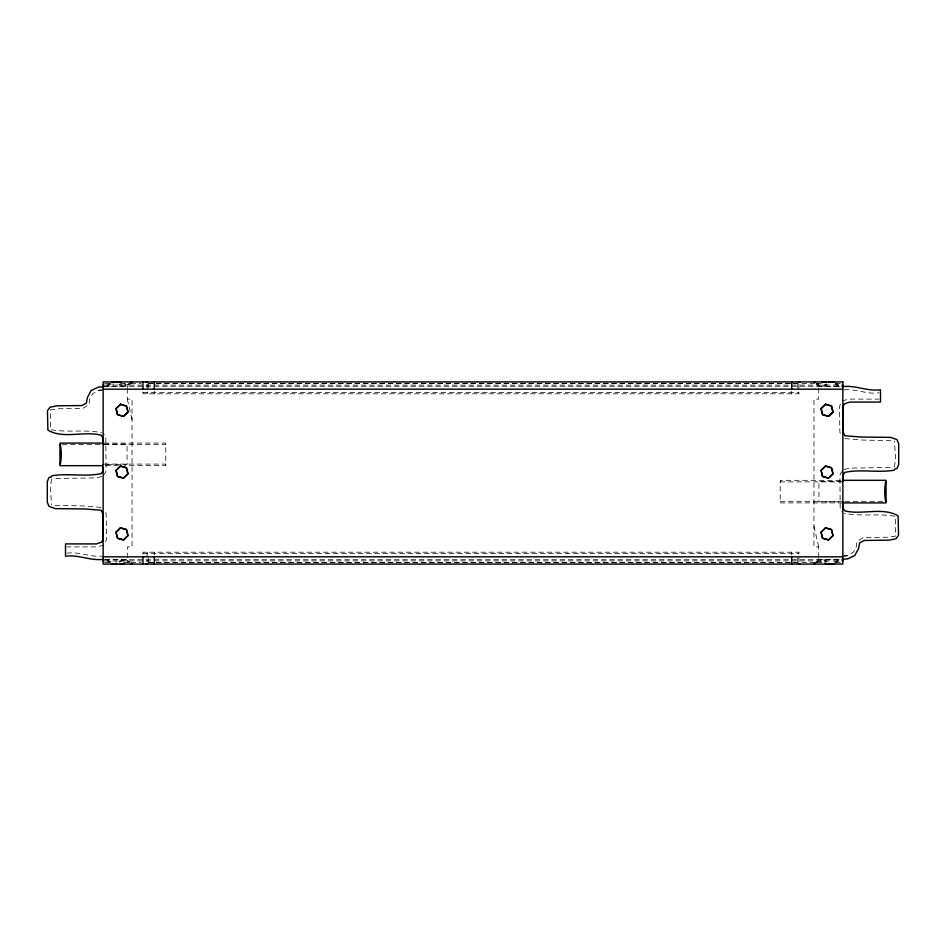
<?xml version="1.0" encoding="UTF-8"?>
<svg xmlns="http://www.w3.org/2000/svg" width="946" height="946" viewBox="0 0 946 946"><rect width="100%" height="100%" fill="white"/><g stroke="black" fill="none" stroke-linecap="round" stroke-linejoin="round"><path stroke-width="0.71" stroke-dasharray="4.73 3.55" d="M51.545 478.972L50.457 487.639L51.533 504.892M894.455 467.028L895.543 458.361L894.467 441.108M112.893 385.093L113.142 383.508M127.84 562.492L128.1 560.907M817.9 385.093L818.16 383.508M105.503 541.857L106.543 539.622L106.129 513.702L105.16 511.289M840.497 404.143L839.457 406.378L839.871 432.298L840.84 434.711M103.622 474.963L105.775 471.924L106.047 467.158L105.81 437.099L103.634 433.883M842.378 471.037L840.225 474.076L839.953 478.842L840.19 508.901L842.366 512.117M147.091 393.11L147.966 391.999M798.034 554.001L798.909 552.89M107.099 385.093L110.8 382.953M111.462 383.934L106.78 386.275M131.801 383.106L125.676 386.275M118.829 561.392L122.353 559.725M827.171 384.608L823.647 386.275M814.199 562.894L820.324 559.725M834.538 562.066L839.22 559.725M835.2 563.047L838.901 560.907M102.736 389.835L98.94 390.237L92.578 393.867L89.704 399.117L89.066 404.439L82.586 408.53L57.671 408.755L50.457 409.878L50.457 429.59C67.284 432.83 84.738 429.259 101.624 432.677M101.766 476.346L97.237 477.848L52.716 478.593M844.234 469.654L848.763 468.152L893.284 467.407M103.93 545.215L96.267 546.906L66.87 546.894M842.07 400.785L849.733 399.094L879.13 399.106M843.264 556.165L847.06 555.763L853.422 552.133L856.296 546.883L856.934 541.561L863.414 537.47L888.329 537.245L895.543 536.122L895.543 516.41C878.716 513.17 861.262 516.741 844.376 513.323M98.94 390.237L101.849 390.201M148.534 383.201L154.813 383.201M156.291 383.201L791.696 383.201M793.138 383.201L797.466 383.201M104.592 383.485L110.446 383.485M120.426 383.508L129.448 383.485M130.915 383.485L141.143 383.485M148.451 383.485L154.813 383.508M156.291 383.485L790.217 383.508M793.138 383.508L800.47 383.485M801.936 383.485L815.085 383.485M816.552 383.485L821.081 383.508M835.555 383.485L841.408 383.485M104.592 385.093L790.217 385.093M791.696 385.093L841.408 385.093M104.592 386.275L790.217 386.275M791.696 386.275L841.408 386.275M102.736 386.678L128.136 386.678M817.864 386.678L841.041 386.678M844.376 389.835C856.355 388.841 867.127 394.612 879.13 392.779M142.988 392.59L798.909 392.59M127.296 388.617L127.296 399.106L132.05 399.106L132.05 546.894L127.296 546.894L127.296 559.323M104.048 443.095L165.786 443.095L165.786 465.68L124.636 465.68M104.639 444.088L127.06 444.088L127.06 464.687L104.639 464.687M62.2 444.679L101.127 444.679M104.048 444.679L165.786 444.679M104.048 464.096L165.786 464.096M105.526 465.68L118.747 465.68M840.486 480.32L780.214 480.32L780.214 502.905L841.952 502.905M841.361 481.313L818.94 481.313L818.94 501.912L841.361 501.912M780.214 481.904L841.952 481.904M780.214 501.321L841.952 501.321M844.884 501.321L883.801 501.321M818.704 557.383L818.704 546.894L813.95 546.894L813.95 399.106L818.704 399.106L818.704 386.678M66.87 553.221C78.873 551.388 89.645 557.159 101.624 556.165M142.988 553.41L798.909 553.41M104.959 559.323L128.136 559.323M817.864 559.323L843.264 559.323M104.592 559.725L790.217 559.725M791.696 559.725L841.408 559.725M104.592 560.907L790.217 560.907M791.696 560.907L841.408 560.907M104.592 562.515L110.446 562.515M123.465 562.492L129.448 562.515M130.915 562.515L141.143 562.515M148.451 562.515L154.813 562.515M156.291 562.492L790.217 562.492M793.138 562.492L800.47 562.515M801.936 562.515L815.085 562.515M816.552 562.515L825.574 562.492M835.555 562.515L841.408 562.515M148.534 562.799L154.813 562.799M156.291 562.799L791.696 562.799M793.138 562.799L797.466 562.799M844.884 438.589L861.522 440.008L893.284 440.777M101.116 507.411L84.478 505.992L52.716 505.223M839.22 386.275L834.538 383.934M820.324 386.275L814.199 383.106M823.647 559.725L827.171 561.392M122.353 386.275L118.829 384.608M125.676 559.725L131.801 562.894M106.78 559.725L111.462 562.066M835.2 382.953L838.901 385.093M107.099 560.907L110.8 563.047M798.034 391.999L798.909 393.11M147.091 552.89L147.966 554.001M813.95 526.248L818.704 546.894M127.296 399.106L132.05 419.752M820.939 560.907L821.187 562.492M124.813 383.508L125.061 385.093M115.92 560.907L116.169 562.492M818.704 558.589L818.704 559.323M798.909 384.301L798.909 393.796L142.988 393.796L142.988 391.147M798.909 561.699L798.909 552.204L142.988 552.204L142.988 554.853M797.715 384.301L797.715 388.097M797.715 557.904L797.715 561.699M791.696 391.147L791.696 393.796M791.696 552.204L791.696 554.853M154.304 391.147L154.304 393.796M154.304 552.204L154.304 554.853M148.286 384.301L148.286 388.097M148.286 557.904L148.286 561.699M147.091 384.301L147.091 393.796M147.091 552.204L147.091 561.699M127.296 386.678L127.296 387.411M129.803 383.225A17.063 12.062 90 0 1 119.444 384.052M119.444 561.948A17.063 12.062 -90 0 1 129.803 562.775M826.556 384.052A17.063 12.062 -90 0 1 816.197 383.225M816.197 562.775A17.063 12.062 90 0 1 826.556 561.948M847.06 555.763L844.151 555.799L847.06 555.763"/><path stroke-width="1.42" d="M102.878 444.088L102.96 437.75L101.127 435.16C84.017 430.773 63.146 439.287 47.891 430.123L47.454 410.718L50.032 407.253L56.713 405.834L81.805 405.55L86.393 403.126L87.328 397.758L91.123 390.521L98.289 387.139L103.587 386.678M843.123 501.912L843.04 508.25L844.873 510.84C861.983 515.227 882.855 506.713 898.109 515.877L898.546 535.282L895.968 538.747L889.287 540.166L864.195 540.45L859.607 542.874L858.672 548.242L854.877 555.479L847.711 558.861L842.413 559.323M59.953 444.679L59.953 464.096M886.047 501.321L886.047 481.904M145.909 564.076L147.588 563.378M798.412 382.622L800.091 381.924M116.642 382.551L118.971 381.924L121.313 382.551M124.34 563.449L122.01 564.076L119.669 563.449M821.66 382.551L823.99 381.924L826.331 382.551M829.358 563.449L827.029 564.076L824.687 563.449M130.926 382.243L132.109 381.924M813.891 564.076L815.074 563.757M103.138 385.093L103.776 385.093M842.224 385.093L842.862 385.093M103.138 386.275L103.776 386.275M842.224 386.275L842.862 386.275M842.413 386.678C855.444 384.927 867.447 391.609 880.49 389.799L880.49 402.085L849.579 402.074L844.317 403.918L842.791 407.525L842.791 431.613L844.873 435.787L861.333 437.052L890.706 437.383L897.009 439.63L898.7 443.745L898.7 464.391L897.009 468.53L895.034 468.897L894.029 470.221C877.805 473.012 860.813 468.897 844.873 472.385L843.04 474.975L843.123 481.313M103.138 389.184L842.862 389.184M103.315 443.095L59.953 443.095C61.703 449.657 61.703 459.117 59.953 465.68L103.315 465.68M842.685 480.32L886.047 480.32C884.309 486.883 884.309 496.343 886.047 502.905L842.685 502.905M103.138 556.816L842.862 556.816M103.587 559.323C90.556 561.073 78.553 554.391 65.511 556.201L65.511 543.915L96.421 543.926L101.683 542.082L103.209 538.475L103.209 514.388L101.127 510.213L84.667 508.948L55.294 508.617L48.991 506.37L47.3 502.255L47.3 481.609L48.991 477.47L50.966 477.103L51.971 475.779C68.195 472.988 85.187 477.103 101.127 473.615L102.96 471.025L102.878 464.687M103.138 559.725L103.776 559.725M842.224 559.725L842.862 559.725M103.138 560.907L103.776 560.907M842.224 560.907L842.862 560.907M813.891 381.924L815.074 382.243M130.926 563.757L132.109 564.076M798.412 563.378L800.091 564.076M145.909 381.924L147.588 382.622M791.696 381.924L791.696 389.184M791.696 556.816L791.696 564.076M154.304 381.924L154.304 389.184M154.304 556.816L154.304 564.076M142.988 381.924L142.988 389.184M142.988 556.816L142.988 564.076M112.03 382.243A14.746 10.43 90 0 1 117.091 382.243M117.091 563.757A14.746 10.43 -90 0 1 112.03 563.757M828.909 382.243A14.746 10.43 -90 0 1 833.97 382.243M833.97 563.757A14.746 10.43 90 0 1 828.909 563.757M120.497 404.19L115.92 408.577L117.434 414.726L123.524 416.488L128.1 412.101L126.575 405.952L120.497 404.19M120.556 404.439L116.169 408.648L117.623 414.549L123.465 416.24L127.84 412.03L126.386 406.13L120.556 404.439M120.497 465.964L115.92 470.351L117.434 476.512L123.524 478.274L128.1 473.875L126.575 467.726L120.497 465.964M120.556 466.212L116.169 470.422L117.623 476.323L123.465 478.014L127.84 473.804L126.386 467.903L120.556 466.212M120.497 527.738L115.92 532.137L117.434 538.286L123.524 540.048L128.1 535.661L126.575 529.5L120.497 527.738M120.556 527.998L116.169 532.208L117.623 538.108L123.465 539.799L127.84 535.59L126.386 529.689L120.556 527.998M825.503 404.19L820.939 408.577L822.452 414.726L828.542 416.488L833.107 412.101L831.593 405.952L825.503 404.19M825.574 404.439L821.187 408.648L822.642 414.549L828.483 416.24L832.858 412.03L831.404 406.13L825.574 404.439M825.503 465.964L820.939 470.351L822.452 476.512L828.542 478.274L833.107 473.875L831.593 467.726L825.503 465.964M825.574 466.212L821.187 470.422L822.642 476.323L828.483 478.014L832.858 473.804L831.404 467.903L825.574 466.212M825.503 527.738L820.939 532.137L822.452 538.286L828.542 540.048L833.107 535.661L831.593 529.5L825.503 527.738M825.574 527.998L821.187 532.208L822.642 538.108L828.483 539.799L832.858 535.59L831.404 529.689L825.574 527.998M842.862 381.924L103.138 381.924L103.138 564.076L842.862 564.076L842.862 381.924"/></g></svg>
